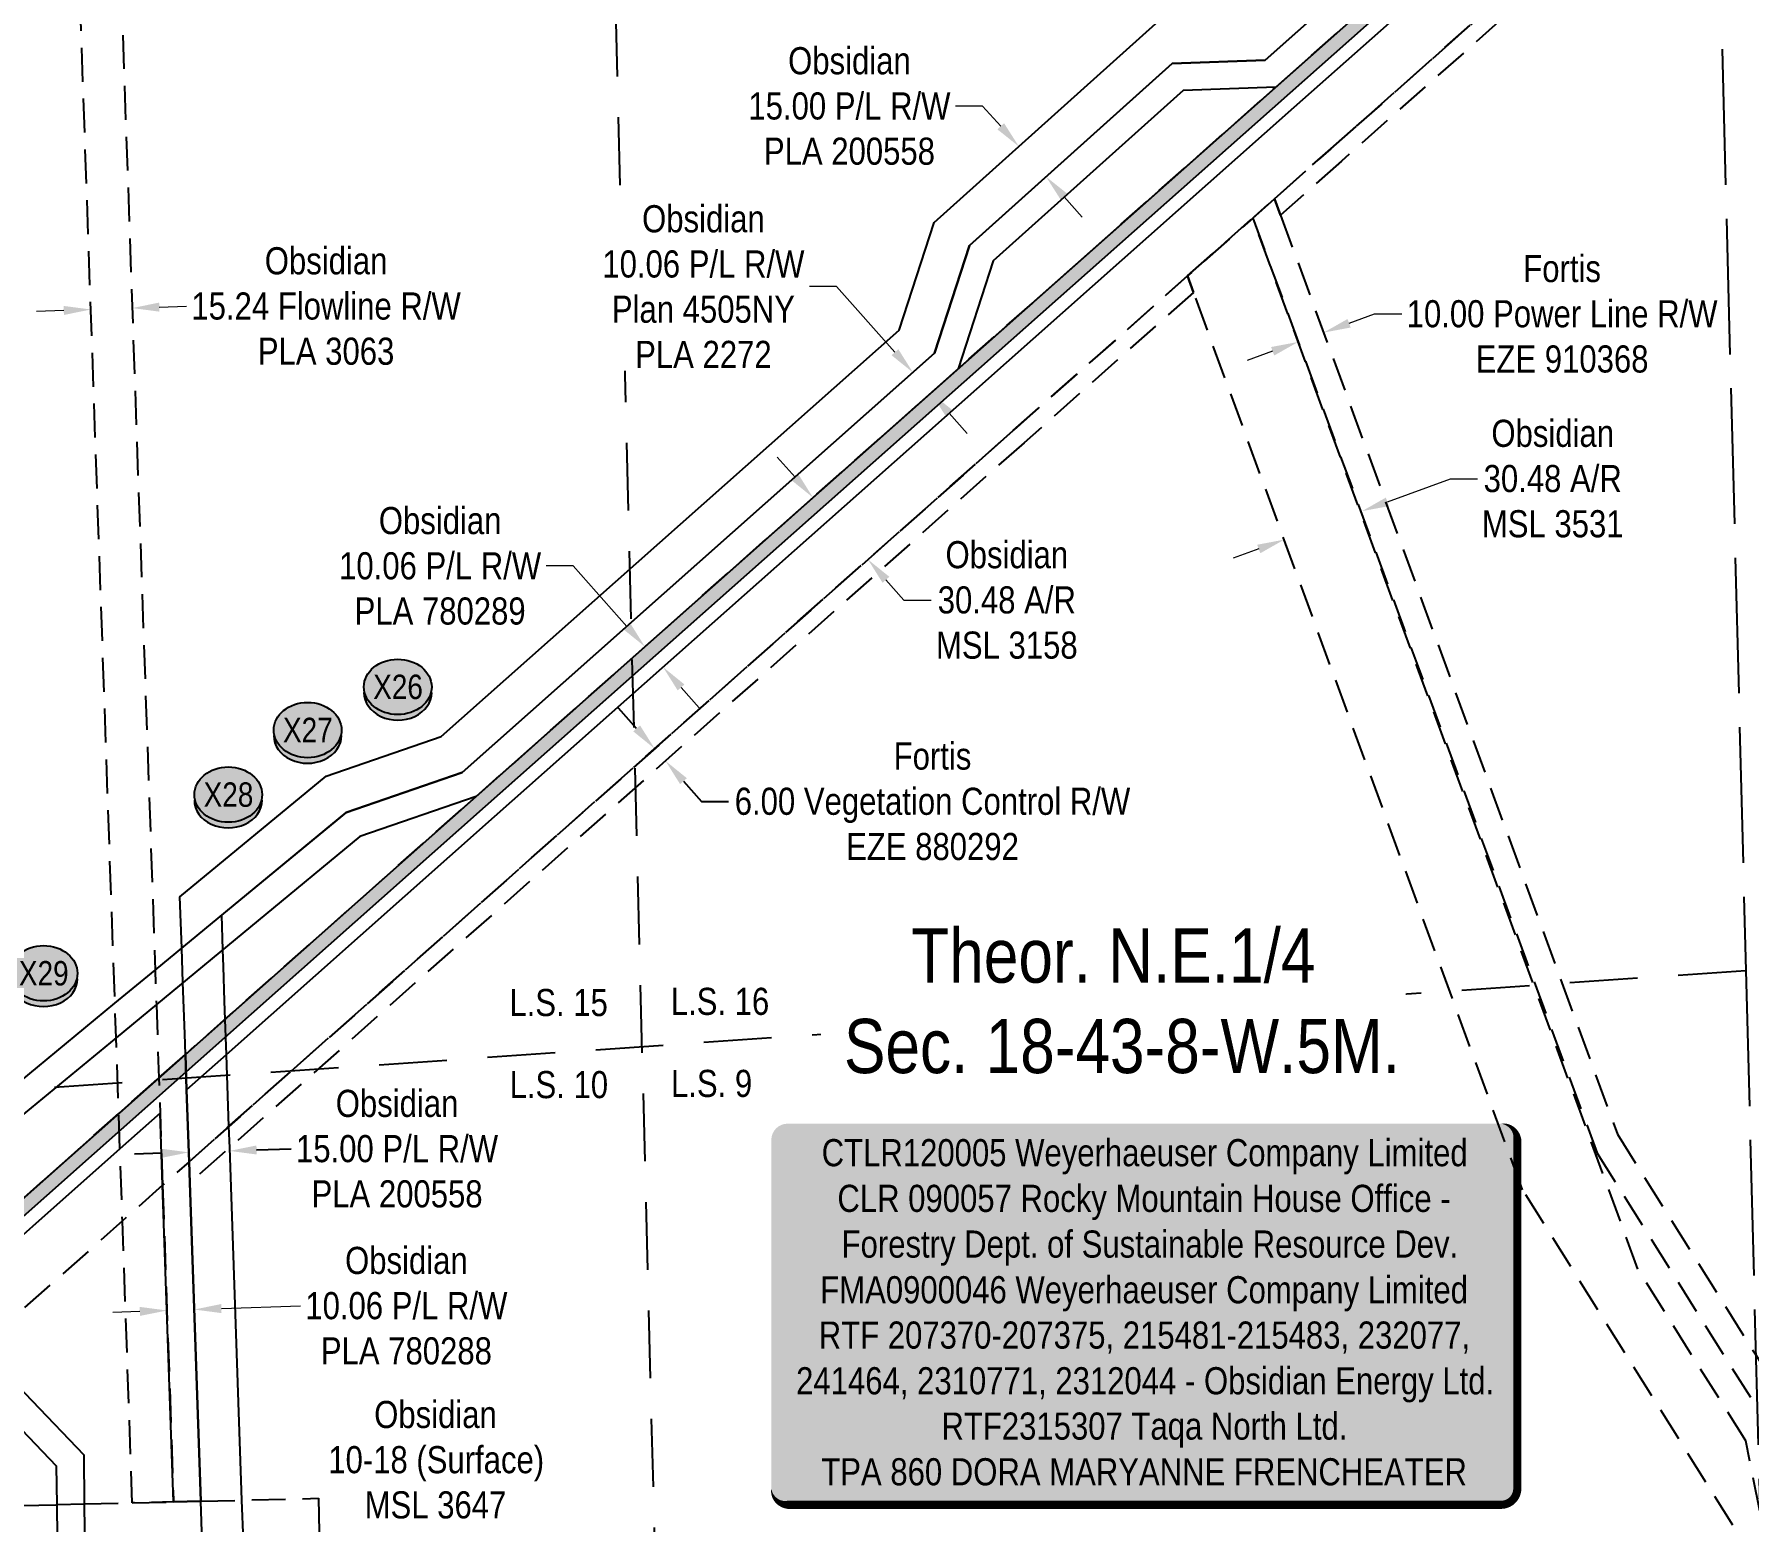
# Model space of a CAD drawing. Extents: x 624075 to 630566, y 5837004 to 5843820.
# Drawn here: x 625165 to 625797, y 5841375 to 5841924 of the extents above; entities that cross this region are included whole.
import ezdxf
from ezdxf.enums import TextEntityAlignment as Align

# ---------------------------------------------------------------- set-up
doc = ezdxf.new("R2010")
doc.units = 0
doc.header["$LTSCALE"] = 5
doc.header["$PDSIZE"] = 0.5
for name, pattern in [('foc-ACCESSROAD', [3.75, 2.5, -1.25]), ('foc-FLOWLINE', [3.75, 2.5, -1.25]), ('foc-LSD', [8, 5, -3]), ('foc-UNSURVEYED', [12.5, 10, -2.5])]:
    doc.linetypes.add(name, pattern=pattern)
doc.layers.get('Defpoints').update_dxf_attribs({"color": 9})
for name, color, linetype in [('AS-SURFACE IMPACT', 7, 'Continuous'), ('C-AR', 13, 'foc-ACCESSROAD'), ('C-RW', 13, 'Continuous'), ('C-SYMBOL', 7, 'Continuous'), ('C-WS', 13, 'foc-ACCESSROAD'), ('C-WS-S', 13, 'Continuous'), ('F-EZE', 190, 'foc-FLOWLINE'), ('L-SECTION-LSD', 7, 'foc-LSD'), ('L-USEC', 7, 'foc-UNSURVEYED'), ('P-CROSSINGS', 250, 'Continuous'), ('P-TEMP-H', 41, 'Continuous'), ('P-TEMP_WORKSPACE', 46, 'Continuous')]:
    doc.layers.add(name, color=color, linetype=linetype)
for name, color, linetype, lineweight in [('C-AR-T', 13, 'Continuous', 9), ('C-RW-T', 13, 'Continuous', 9), ('F-EZE-T', 190, 'Continuous', 9)]:
    doc.layers.add(name, color=color, linetype=linetype, lineweight=lineweight)
doc.styles.add('100L', font='ARIALN.TTF', dxfattribs={"height": 11})
doc.styles.add('175L', font='ARIALN.TTF', dxfattribs={"height": 20})
doc.styles.add('80', font='ARIALN.TTF', dxfattribs={"height": 10})
doc.styles.add('80CG', font='ARIALN.TTF', dxfattribs={"height": 10})
doc.styles.add('80L', font='ARIALN.TTF', dxfattribs={"height": 10})
doc.styles.add('Crossing', font='ARIALN.TTF', dxfattribs={"height": 10})
doc.dimstyles.new('Compass 5 000', dxfattribs={"dimscale": 5, "dimtxt": 9, "dimasz": 2, "dimexe": 0.2, "dimexo": 0.0625, "dimgap": 0.5, "dimtad": 0, "dimtih": 1, "dimtoh": 1, "dimzin": 0, "dimdsep": 46, "dimtxsty": '80CG', "dimcen": 0.1, "dimse1": 1, "dimse2": 1, "dimclrd": 256, "dimclrt": 256, "dimaunit": 1, "dimadec": 4, "dimazin": 0, "dimtfac": 0.06, "dimtofl": 0, "dimtmove": 0, "dimatfit": 1, "dimfxl": 0.2, "dimtolj": 1, "dimtzin": 0, "dimlwd": -1, "dimarcsym": 0})

# ---------------------------------------------------------------- blocks, each defined once
blk = doc.blocks.new('*D66')
at = {"layer": 'C-AR-T', "transparency": 16777216}
for p, q in [((625445.61, 5841760.42), (625438.97, 5841767.9)), ((625479.12, 5841722.64), (625485.76, 5841715.16)), ((625485.76, 5841715.16), (625495.76, 5841715.16))]:
    blk.add_line(p, q, dxfattribs=at)
for points in [[(625446.85, 5841761.52), (625444.36, 5841759.31), (625452.24, 5841752.94)], [(625480.37, 5841723.75), (625477.87, 5841721.54), (625472.48, 5841730.12)]]:
    blk.add_solid(points, dxfattribs=at)
at = {"layer": 'Defpoints', "color": 0, "transparency": 16777216}
for p in [(625452.24, 5841752.94), (624966.28, 5841321.79), (624986.52, 5841298.97)]:
    blk.add_point(p, dxfattribs=at)
at = {"layer": 'C-AR-T', "transparency": 16777216, "insert": (625523.68, 5841715.16), "char_height": 10, "attachment_point": 5, "style": '80CG'}
blk.add_mtext('\\A1;Obsidian\\P30.48 A/R\\PMSL 3158', dxfattribs=at)
blk = doc.blocks.new('*D75')
at = {"layer": 'C-RW-T', "transparency": 16777216}
for p, q in [((625176.03, 5841821.93), (625166.03, 5841821.58)), ((625211.26, 5841823.15), (625221.25, 5841823.5))]:
    blk.add_line(p, q, dxfattribs=at)
for points in [[(625175.97, 5841823.6), (625176.09, 5841820.26), (625186.02, 5841822.28)], [(625211.2, 5841824.82), (625211.31, 5841821.49), (625201.26, 5841822.81)]]:
    blk.add_solid(points, dxfattribs=at)
at = {"layer": 'Defpoints', "color": 0, "transparency": 16777216}
for p in [(625183.38, 5841898.37), (625198.62, 5841898.9), (625201.26, 5841822.81)]:
    blk.add_point(p, dxfattribs=at)
at = {"layer": 'C-RW-T', "transparency": 16777216, "insert": (625272.74, 5841823.5), "char_height": 10, "attachment_point": 5, "style": '80CG'}
blk.add_mtext('\\A1;Obsidian\\P15.24 Flowline R/W\\PPLA 3063', dxfattribs=at)
blk = doc.blocks.new('*D77')
at = {"layer": 'C-RW-T', "transparency": 16777216}
for p, q in [((625663.96, 5841751.37), (625687.24, 5841759.9)), ((625687.24, 5841759.9), (625697.24, 5841759.9)), ((625616.55, 5841733.99), (625607.16, 5841730.55))]:
    blk.add_line(p, q, dxfattribs=at)
for points in [[(625663.39, 5841752.93), (625664.54, 5841749.8), (625654.57, 5841747.93)], [(625615.98, 5841735.56), (625617.12, 5841732.43), (625625.94, 5841737.44)]]:
    blk.add_solid(points, dxfattribs=at)
at = {"layer": 'Defpoints', "color": 0, "transparency": 16777216}
for p in [(625625.94, 5841737.44), (625700.49, 5841622.63), (625671.85, 5841612.14)]:
    blk.add_point(p, dxfattribs=at)
at = {"layer": 'C-RW-T', "transparency": 16777216, "insert": (625724.91, 5841759.9), "char_height": 10, "attachment_point": 5, "style": '80CG'}
blk.add_mtext('\\A1;Obsidian\\P30.48 A/R\\PMSL 3531', dxfattribs=at)
blk = doc.blocks.new('*D78')
at = {"layer": 'Defpoints', "color": 0, "transparency": 16777216}
for p in [(625640.46, 5841813.77), (625655.87, 5841771.69), (625646.48, 5841768.24)]:
    blk.add_point(p, dxfattribs=at)
at = {"layer": 'F-EZE-T', "transparency": 16777216}
for p, q in [((625649.84, 5841817.21), (625659.23, 5841820.65)), ((625659.23, 5841820.65), (625669.23, 5841820.65)), ((625621.67, 5841806.88), (625612.28, 5841803.44))]:
    blk.add_line(p, q, dxfattribs=at)
for points in [[(625649.27, 5841818.77), (625650.42, 5841815.64), (625640.46, 5841813.77)], [(625621.1, 5841808.45), (625622.24, 5841805.32), (625631.06, 5841810.32)]]:
    blk.add_solid(points, dxfattribs=at)
at = {"layer": 'F-EZE-T', "transparency": 16777216, "insert": (625728.37, 5841820.65), "char_height": 10, "attachment_point": 5, "style": '80CG'}
blk.add_mtext('\\A1;Fortis\\P10.00 Power Line R/W\\PEZE 910368', dxfattribs=at)
blk = doc.blocks.new('*D85')
at = {"layer": 'C-RW-T', "transparency": 16777216}
for p, q in [((625514.75, 5841897.25), (625504.75, 5841897.25)), ((625521.43, 5841889.82), (625514.75, 5841897.25)), ((625544.83, 5841863.77), (625551.51, 5841856.34))]:
    blk.add_line(p, q, dxfattribs=at)
for points in [[(625522.67, 5841890.93), (625520.19, 5841888.7), (625528.12, 5841882.38)], [(625546.07, 5841864.89), (625543.59, 5841862.66), (625538.15, 5841871.21)]]:
    blk.add_solid(points, dxfattribs=at)
at = {"layer": 'Defpoints', "color": 0, "transparency": 16777216}
for p in [(625525.2, 5841879.76), (625528.12, 5841882.38), (625535.23, 5841868.59)]:
    blk.add_point(p, dxfattribs=at)
at = {"layer": 'C-RW-T', "transparency": 16777216, "insert": (625465.66, 5841897.25), "char_height": 10, "attachment_point": 5, "style": '80CG'}
blk.add_mtext('\\A1;Obsidian\\P15.00 P/L R/W\\PPLA 200558', dxfattribs=at)
blk = doc.blocks.new('*D86')
at = {"layer": 'C-RW-T', "transparency": 16777216}
for p, q in [((625460.92, 5841830.73), (625450.92, 5841830.73)), ((625482.44, 5841806.52), (625460.92, 5841830.73)), ((625502.39, 5841784.09), (625509.03, 5841776.61))]:
    blk.add_line(p, q, dxfattribs=at)
for points in [[(625483.69, 5841807.63), (625481.19, 5841805.42), (625489.08, 5841799.05)], [(625503.63, 5841785.19), (625501.14, 5841782.98), (625495.74, 5841791.56)]]:
    blk.add_solid(points, dxfattribs=at)
at = {"layer": 'Defpoints', "color": 0, "transparency": 16777216}
for p in [(625489.08, 5841799.05), (625473.91, 5841785.56), (625480.56, 5841778.07)]:
    blk.add_point(p, dxfattribs=at)
at = {"layer": 'C-RW-T', "transparency": 16777216, "insert": (625411.83, 5841830.73), "char_height": 10, "attachment_point": 5, "style": '80CG', "bg_fill": 3, "box_fill_scale": 1.1, "bg_fill_color": 256, "bg_fill_true_color": 13158600, "bg_fill_transparency": 0}
blk.add_mtext('\\A1;Obsidian\\P10.06 P/L R/W\\PPlan 4505NY\\PPLA 2272', dxfattribs=at)
blk = doc.blocks.new('*D87')
at = {"layer": 'C-RW-T', "transparency": 16777216}
for p, q in [((625363.87, 5841727.73), (625353.87, 5841727.73)), ((625383.64, 5841705.45), (625363.87, 5841727.73)), ((625403.6, 5841682.96), (625410.23, 5841675.48))]:
    blk.add_line(p, q, dxfattribs=at)
for points in [[(625384.89, 5841706.55), (625382.4, 5841704.34), (625390.28, 5841697.97)], [(625404.84, 5841684.06), (625402.35, 5841681.85), (625396.96, 5841690.44)]]:
    blk.add_solid(points, dxfattribs=at)
at = {"layer": 'Defpoints', "color": 0, "transparency": 16777216}
for p in [(625419.51, 5841723.9), (625426.19, 5841716.37), (625390.28, 5841697.97)]:
    blk.add_point(p, dxfattribs=at)
at = {"layer": 'C-RW-T', "transparency": 16777216, "insert": (625314.78, 5841727.73), "char_height": 10, "attachment_point": 5, "style": '80CG'}
blk.add_mtext('\\A1;Obsidian\\P10.06 P/L R/W\\PPLA 780289', dxfattribs=at)
blk = doc.blocks.new('*D88')
at = {"layer": 'Defpoints', "color": 0, "transparency": 16777216}
for p in [(625397.85, 5841655.88), (625340.84, 5841613.33), (625344.83, 5841608.84)]:
    blk.add_point(p, dxfattribs=at)
at = {"layer": 'F-EZE', "transparency": 16777216}
for p, q in [((625387.22, 5841667.85), (625380.59, 5841675.33)), ((625404.48, 5841648.4), (625411.12, 5841640.92)), ((625411.12, 5841640.92), (625421.12, 5841640.92))]:
    blk.add_line(p, q, dxfattribs=at)
for points in [[(625388.47, 5841668.96), (625385.98, 5841666.74), (625393.86, 5841660.37)], [(625405.73, 5841649.5), (625403.24, 5841647.29), (625397.85, 5841655.88)]]:
    blk.add_solid(points, dxfattribs=at)
at = {"layer": 'F-EZE', "transparency": 16777216, "insert": (625496.28, 5841640.92), "char_height": 10, "attachment_point": 5, "style": '80CG'}
blk.add_mtext('\\A1;Fortis\\P6.00 Vegetation Control R/W\\PEZE 880292', dxfattribs=at)
blk = doc.blocks.new('*D117')
at = {"layer": 'C-RW-T', "transparency": 16777216}
for p, q in [((625204.09, 5841452.93), (625194.09, 5841452.58)), ((625234.13, 5841453.97), (625263.25, 5841454.98))]:
    blk.add_line(p, q, dxfattribs=at)
for points in [[(625204.03, 5841454.59), (625204.15, 5841451.26), (625214.08, 5841453.27)], [(625234.08, 5841455.64), (625234.19, 5841452.3), (625224.14, 5841453.62)]]:
    blk.add_solid(points, dxfattribs=at)
at = {"layer": 'Defpoints', "color": 0, "transparency": 16777216}
for p in [(625213.22, 5841478.21), (625223.28, 5841478.56), (625224.14, 5841453.62)]:
    blk.add_point(p, dxfattribs=at)
at = {"layer": 'C-RW-T', "transparency": 16777216, "insert": (625302.34, 5841454.98), "char_height": 10, "attachment_point": 5, "style": '80CG'}
blk.add_mtext('\\A1;Obsidian\\P10.06 P/L R/W\\PPLA 780288', dxfattribs=at)
blk = doc.blocks.new('*U118')
h = blk.add_hatch(color=255)
edge = h.paths.add_edge_path()
edge.add_line((-131.5, -71), (131.5, -71))
edge.add_arc((131.5, -65), 6, 270, 360)
edge.add_line((137.5, -65), (137.5, 63.5))
edge.add_arc((131.5, 63.5), 6, 0, 90)
edge.add_line((131.5, 69.5), (-131.5, 69.5))
edge.add_arc((-131.5, 63.5), 6, 90, 180)
edge.add_line((-137.5, 63.5), (-137.5, -65))
edge.add_arc((-131.5, -65), 6, 180, 270)
at = {"color": 44, "flags": 128}
blk.add_lwpolyline([(-131.5, -71, 3, 3, 0), (131.5, -71, 3, 3, 0.414214), (137.5, -65, 3, 3, 0), (137.5, 63.5, 3, 0, 0.414214), (131.5, 69.5, 0, 0, 0), (-131.5, 69.5, 0, 0, 0.414214), (-137.5, 63.5, 0, 0, 0), (-137.5, -65, 0, 3, 0.414214)], format="xyseb", close=True, dxfattribs=at)
at = {"color": 44, "style": '80'}
blk.add_attdef('ENTER_TEXT_001', (-35.99, -5), '', height=10, dxfattribs=at)
blk = doc.blocks.new('*D222')
at = {"layer": 'C-RW', "transparency": 16777216}
for p, q in [((625212.14, 5841511.22), (625202.14, 5841510.87)), ((625247.12, 5841512.43), (625259.82, 5841512.87))]:
    blk.add_line(p, q, dxfattribs=at)
for points in [[(625212.08, 5841512.88), (625212.19, 5841509.55), (625222.13, 5841511.56)], [(625247.07, 5841514.1), (625247.18, 5841510.77), (625237.13, 5841512.09)]]:
    blk.add_solid(points, dxfattribs=at)
at = {"layer": 'Defpoints', "color": 0, "transparency": 16777216}
for p in [(625222.13, 5841511.47), (625237.13, 5841512.09), (625237.13, 5841511.99)]:
    blk.add_point(p, dxfattribs=at)
at = {"layer": 'C-RW', "transparency": 16777216, "insert": (625298.9, 5841512.87), "char_height": 10, "attachment_point": 5, "style": '80CG'}
blk.add_mtext('\\A1;Obsidian\\P15.00 P/L R/W\\PPLA 200558', dxfattribs=at)
blk = doc.blocks.new('xing2')
h = blk.add_hatch(color=50)
h.dxf.hatch_style = 1
edge = h.paths.add_edge_path()
edge.add_ellipse((0, 0), major_axis=(-12.5, 0), ratio=0.816297, start_angle=0, end_angle=360)
h = blk.add_hatch(color=250)
h.dxf.hatch_style = 1
edge = h.paths.add_edge_path()
edge.add_ellipse((0, -2.05), major_axis=(-12.5, 0), ratio=0.816297, start_angle=0, end_angle=180)
edge.add_line((12.5, -2.05), (12.5, 0))
edge.add_ellipse((0, 0), major_axis=(-12.5, 0), ratio=0.816297, start_angle=0, end_angle=180, ccw=False)
edge.add_line((-12.5, 0), (-12.5, -2.05))
at = {"color": 250}
blk.add_ellipse((0, 0), major_axis=(-12.5, 0), ratio=0.816297, dxfattribs=at)
blk.add_ellipse((0, -2.05), major_axis=(-12.5, 0), ratio=0.816297, start_param=0, end_param=3.141593, dxfattribs=at)
at = {"color": 250, "style": 'Crossing'}
blk.add_attdef('CROSSING', text='', height=9, dxfattribs=at).set_placement((0.09, 0.02), align=Align.MIDDLE_CENTER)
at = {"color": 250, "style": 'Crossing', "flags": 1}
for tag, p in [('OWNER', (0.09, -12.49)), ('DESCRIPTION', (0.09, -25.77)), ('LOCATION', (0.09, -39.3)), ('DWG_REF', (0.09, -52.84))]:
    blk.add_attdef(tag, text='', height=9, dxfattribs=at).set_placement(p, align=Align.MIDDLE_CENTER)

msp = doc.modelspace()

# ---------------------------------------------------------------- hatches: boundary and pattern name
at = {"layer": 'P-TEMP-H'}
h = msp.add_hatch(color=256, dxfattribs=at)
h.dxf.hatch_style = 1
h.paths.add_polyline_path([(626146.972, 5837443.751), (626146.972, 5837438.753), (626166.965, 5837438.753), (626224.004, 5837431.653), (626243.169, 5837585.622), (626233.959, 5837949.053), (626231.8, 5838034.23), (626231.637, 5838044.604), (626217.476, 5838047.906), (626192.914, 5838053.632), (626168.224, 5838059.389), (626148.846, 5838064.598), (626126.735, 5838070.541), (626120.02, 5838073.358), (626066.392, 5838095.862), (626034.974, 5838117.397), (626016.465, 5838143.526), (626006.745, 5838177.961), (626001.353, 5838249.593), (625977.662, 5838378.714), (625947.35, 5838459.403), (625904.912, 5838538.206), (625897.192, 5838552.542), (625873.592, 5838582.481), (625863.508, 5838595.275), (625834.479, 5838617.974), (625827.535, 5838623.403), (625820.979, 5838625.255), (625789.861, 5838634.045), (625788.714, 5838634.369), (625756.415, 5838643.492), (625740.16, 5838648.083), (625710.207, 5838671.474), (625705.365, 5838696.723), (625702.97, 5838732.53), (625698.478, 5838799.717), (625692.894, 5838854.433), (625685.696, 5838889.503), (625669.945, 5838919.941), (625615.201, 5838963.715), (625535.375, 5839015.448), (625523.932, 5839030.241), (625499.608, 5839095.12), (625469.377, 5839178.902), (625441.079, 5839232.735), (625434.25, 5839245.727), (625426.315, 5839265.348), (625424.704, 5839269.331), (625413.136, 5839297.937), (625412.539, 5839299.411), (625224.707, 5839504.989), (625132.612, 5839605.789), (625122.618, 5839616.727), (625068.186, 5839676.304), (625054.684, 5839691.083), (625031.923, 5839715.997), (624532.487, 5840262.62), (624506.503, 5840291.058), (624434.39, 5840369.985), (624424.273, 5840381.058), (624365.831, 5840445.021), (624352.844, 5840459.231), (624392.625, 5840495.53), (624409.07, 5840512.876), (624501.284, 5840555.496), (624522.002, 5840577.34), (624812.151, 5840884.072), (624815.187, 5840926.185), (624808.861, 5841137.063), (624807.821, 5841174.517), (625068.366, 5841405.676), (625067.508, 5841404.923), (625187.406, 5841511.282), (625331.524, 5841639.139), (625678.972, 5841947.4), (625954.053, 5842191.456), (626028.823, 5842257.79), (626289.176, 5842488.777), (626597.923, 5842762.709), (626601.125, 5842765.55), (626871.997, 5843005.873), (627013.797, 5843131.681), (627394.954, 5843469.852), (627476.425, 5843542.136), (627579.461, 5843629.016), (627595.899, 5843609.521), (627807.119, 5843368.502), (627912.819, 5843406.904), (627967.027, 5843414.89), (628230.311, 5843232.542), (628315.153, 5843173.781), (628393.275, 5843122.374), (628460.671, 5843078.024), (628653.288, 5843395.538), (628765.077, 5843342.231), (628887.206, 5843339.246), (629211.708, 5843376.773), (629377.481, 5843423.741), (629453.63, 5843473.599), (629463.418, 5843558.632), (629455.324, 5843594.326), (629450.449, 5843593.221), (629458.355, 5843558.357), (629448.933, 5843476.497), (629375.383, 5843428.342), (629210.734, 5843381.692), (628886.979, 5843344.252), (628766.266, 5843347.201), (628651.36, 5843401.995), (628459.087, 5843085.049), (628396.049, 5843126.532), (628317.95, 5843177.924), (628233.157, 5843236.651), (627968.251, 5843420.123), (627911.589, 5843411.774), (627808.625, 5843374.367), (627599.69, 5843612.78), (627580.109, 5843636.002), (627473.155, 5843545.916), (627391.636, 5843473.591), (627010.48, 5843135.42), (626868.68, 5843009.612), (626598.043, 5842769.497), (626285.859, 5842492.516), (626025.506, 5842261.529), (625950.736, 5842195.195), (625675.655, 5841951.138), (625328.207, 5841642.878), (625196.525, 5841526.047), (625103.713, 5841443.718), (625099.206, 5841439.719), (625091.65, 5841433.016), (625087.931, 5841429.729), (625080.041, 5841422.752), (625076.282, 5841419.429), (625065.049, 5841409.415), (624802.76, 5841176.709), (624803.865, 5841136.919), (624810.183, 5840926.29), (624807.294, 5840886.21), (624518.371, 5840580.774), (624498.317, 5840559.631), (624406.101, 5840517.01), (624389.256, 5840499.222), (624345.782, 5840459.554), (624362.141, 5840441.649), (624420.583, 5840377.686), (624430.7, 5840366.614), (624502.813, 5840287.687), (624528.797, 5840259.248), (625028.233, 5839712.625), (625050.994, 5839687.711), (625064.496, 5839672.932), (625118.928, 5839613.356), (625128.922, 5839602.417), (625221.017, 5839501.617), (625408.243, 5839296.704), (625408.502, 5839296.063), (625420.071, 5839267.457), (625421.682, 5839263.474), (625429.71, 5839243.622), (625436.655, 5839230.41), (625464.793, 5839176.881), (625494.917, 5839093.394), (625519.517, 5839027.78), (625531.942, 5839011.716), (625612.274, 5838959.655), (625665.994, 5838916.701), (625680.939, 5838887.821), (625687.947, 5838853.675), (625693.496, 5838799.297), (625697.983, 5838732.196), (625700.398, 5838696.083), (625705.652, 5838668.69), (625737.857, 5838643.539), (625755.056, 5838638.682), (625787.355, 5838629.559), (625788.502, 5838629.235), (625819.621, 5838620.445), (625825.231, 5838618.86), (625831.401, 5838614.037), (625859.955, 5838591.709), (625869.667, 5838579.387), (625892.997, 5838549.789), (625900.511, 5838535.836), (625942.789, 5838457.33), (625972.827, 5838377.374), (625996.389, 5838248.953), (626001.799, 5838177.086), (626011.889, 5838141.339), (626031.411, 5838113.78), (626063.988, 5838091.451), (626118.086, 5838068.75), (626125.112, 5838065.802), (626147.549, 5838059.771), (626167.007, 5838054.541), (626191.779, 5838048.765), (626216.342, 5838043.038), (626226.701, 5838040.623), (626226.803, 5838034.128), (626228.962, 5837948.926), (626238.163, 5837585.869), (626219.661, 5837437.23), (626167.274, 5837443.751)])

# ---------------------------------------------------------------- linework, layer by layer
at = {"layer": 'C-AR', "flags": 128}
for points in [[(624246.993, 5840642.852), (624212.794, 5840612.503), (624209.032, 5840616.619), (624206.638, 5840619.136), (624201.695, 5840624.662), (624199.116, 5840627.48), (624192.222, 5840635.026), (624205.922, 5840647.189), (624226.419, 5840665.371), (624717.576, 5841101.131), (624741.267, 5841122.152), (624746.42, 5841126.724), (624749.768, 5841129.694), (624751.074, 5841130.853), (624762.668, 5841141.139), (624763.959, 5841142.285), (624990.146, 5841342.959), (625029.632, 5841377.992), (625040.849, 5841387.943), (625065.049, 5841409.415), (625076.282, 5841419.429), (625091.65, 5841433.016), (625099.206, 5841439.719), (625103.713, 5841443.718), (625116.613, 5841455.163), (625124.14, 5841461.841), (625196.306, 5841525.867), (625211.108, 5841539), (625220.877, 5841547.667), (625328.034, 5841642.739), (625505.788, 5841800.445), (625622.845, 5841904.3), (625660.393, 5841937.614), (625675.604, 5841951.109), (625702.426, 5841974.907), (625783.995, 5842047.275), (625813.493, 5842073.447), (625941.658, 5842187.157), (625946.153, 5842191.145), (625953.689, 5842197.83), (625968.991, 5842211.405), (625970.072, 5842212.363), (625971.176, 5842172.575), (625964.691, 5842166.822), (625957.103, 5842160.088), (625814.524, 5842033.59), (625785.026, 5842007.419), (625752.276, 5841978.362), (625643.085, 5841881.487), (625622.373, 5841863.11), (625614.822, 5841856.411), (625614.331, 5841855.976), (625590.31, 5841834.663), (625526.03, 5841777.632), (625222.25, 5841508.114), (625212.48, 5841499.446), (625197.678, 5841486.314), (625145.26, 5841439.808), (625137.733, 5841433.13), (625121.396, 5841418.635), (625098.5, 5841398.321), (625087.24, 5841388.332), (625049.899, 5841355.202), (624991.17, 5841303.097), (624837.468, 5841166.732), (624833.641, 5841163.336), (624803.865, 5841136.919), (624798.003, 5841131.718), (624797.038, 5841130.861), (624795.826, 5841129.786), (624784.155, 5841119.43), (624782.929, 5841118.342), (624767.422, 5841104.584), (624246.993, 5840642.852)], [(625212.48, 5841499.446), (625216.529, 5841382.727), (625201.284, 5841382.359), (625197.678, 5841486.314), (625196.759, 5841512.814), (625196.306, 5841525.867), (625195.336, 5841553.83), (625194.896, 5841566.504), (625181.978, 5841938.855), (625176.581, 5842094.437), (625191.826, 5842094.802), (625197.2, 5841939.909), (625209.729, 5841578.744), (625210.168, 5841566.069), (625211.108, 5841539), (625211.561, 5841525.948), (625212.48, 5841499.446)]]:
    msp.add_lwpolyline(points, close=True, dxfattribs=at)
at = {"layer": 'C-AR'}
msp.add_lwpolyline([(625801.316, 5841358.247), (625713.749, 5841497.798), (625592.53, 5841828.607), (625590.31, 5841834.663), (625614.331, 5841855.976), (625614.331, 5841855.976), (625741.285, 5841511.296), (625800.287, 5841417.267)], dxfattribs=at)
at = {"layer": 'C-RW'}
for points in [[(625718.879, 5841976.047), (625629.524, 5841896.773), (625512.468, 5841792.917), (625334.714, 5841635.211), (625235.9, 5841547.541), (625221.33, 5841534.614), (625220.877, 5841547.667), (625235.447, 5841560.594), (625328.034, 5841642.739), (625505.788, 5841800.445), (625622.845, 5841904.3), (625660.393, 5841937.614)], [(625152.03, 5841531.13), (625194.896, 5841566.504), (625209.729, 5841578.744), (625280.178, 5841636.882), (625322.862, 5841651.592), (625497.064, 5841806.149), (625509.904, 5841845.84), (625584.625, 5841912.969), (625618.87, 5841914.216), (625655.076, 5841946.339)], [(625655.076, 5841946.339), (625618.87, 5841914.217), (625584.625, 5841912.969), (625509.904, 5841845.84), (625497.064, 5841806.149), (625322.862, 5841651.592), (625280.178, 5841636.882), (625234.246, 5841598.977), (625234.6, 5841586.231), (625234.772, 5841580.06), (625235.215, 5841567.281), (625235.447, 5841560.594), (625235.9, 5841547.541), (625236.819, 5841521.039), (625237.089, 5841513.252), (625241.596, 5841383.335), (625242.117, 5841368.333)], [(625660.393, 5841937.614), (625622.845, 5841904.3), (625588.632, 5841903.053), (625518.638, 5841840.169), (625505.788, 5841800.445), (625328.034, 5841642.739), (625285.174, 5841627.969), (625210.168, 5841566.069), (625195.336, 5841553.83), (625159.854, 5841524.549)], [(625227.112, 5841367.971), (625226.591, 5841382.971), (625222.52, 5841500.327), (625222.25, 5841508.114), (625221.331, 5841534.614), (625220.877, 5841547.667), (625220.615, 5841555.232), (625219.959, 5841574.149), (625219.519, 5841586.824), (625218.863, 5841605.743), (625272.72, 5841650.188), (625315.141, 5841664.806), (625484.043, 5841814.661), (625496.868, 5841854.304), (625578.641, 5841927.77)], [(625124.14, 5841461.841), (625196.306, 5841525.867), (625211.108, 5841539), (625220.877, 5841547.667), (625221.33, 5841534.614), (625222.25, 5841508.114), (625222.52, 5841500.327), (625226.591, 5841382.971), (625216.529, 5841382.727), (625212.48, 5841499.446), (625211.561, 5841525.948), (625196.759, 5841512.814), (625131.11, 5841454.569)], [(625145.26, 5841439.808), (625183.394, 5841400.025), (625183.611, 5841381.93), (625183.961, 5841352.728), (625184.049, 5841345.329), (625173.995, 5841345.209), (625173.557, 5841381.687), (625173.386, 5841395.933), (625137.733, 5841433.13)]]:
    msp.add_lwpolyline(points, dxfattribs=at)
at = {"layer": 'C-WS'}
msp.add_lwpolyline([(625160.616, 5841381.374), (625173.557, 5841381.687), (625183.611, 5841381.93), (625201.284, 5841382.359), (625216.529, 5841382.727), (625226.591, 5841382.971), (625269.884, 5841384.021), (625270.823, 5841345.538)], dxfattribs=at)
at = {"layer": 'F-EZE'}
for points in [[(625647.07, 5841876.996), (625624.593, 5841857.054), (625622.373, 5841863.11), (625643.085, 5841881.487), (625752.276, 5841978.362), (625785.026, 5842007.419), (625814.524, 5842033.59), (625957.103, 5842160.088), (625964.691, 5842166.822), (625971.176, 5842172.575), (625971.394, 5842164.743), (625968.105, 5842161.825), (625960.516, 5842155.092), (625814.727, 5842025.745), (625785.229, 5841999.574), (625762.089, 5841979.043), (625647.07, 5841876.996)], [(625828.408, 5841348.832), (625819.273, 5841348.587), (625807.563, 5841348.292), (625801.267, 5841379.373), (625796.05, 5841405.195), (625756.303, 5841468.536), (625614.331, 5841855.976), (625614.331, 5841855.976), (625622.373, 5841863.11), (625624.593, 5841857.054), (625748.756, 5841518.215), (625799.779, 5841436.902), (625814.314, 5841413.738), (625820.57, 5841384.943), (625828.408, 5841348.832)], [(625592.53, 5841828.607), (625530.014, 5841773.141), (625222.52, 5841500.327), (625222.25, 5841508.114), (625526.03, 5841777.632), (625590.31, 5841834.663), (625592.53, 5841828.607)]]:
    msp.add_lwpolyline(points, close=True, dxfattribs=at)
at = {"layer": 'L-SECTION-LSD', "flags": 128}
for points in [[(625399.503, 5841148.37), (625379.011, 5841952.515)], [(624174.96, 5841466.788), (625796.115, 5841578.618)]]:
    msp.add_lwpolyline(points, dxfattribs=at)
at = {"layer": 'L-USEC'}
for p, q in [((625785.718, 5841980.682), (625796.115, 5841578.618)), ((625796.115, 5841578.618), (625806.511, 5841176.553))]:
    msp.add_line(p, q, dxfattribs=at)

# ---------------------------------------------------------------- block references
at = {"layer": 'AS-SURFACE IMPACT'}
ref = msp.add_blockref('*U118', (625574.352, 5841452.629), dxfattribs=at)
ref.add_attrib('ENTER_TEXT_001', 'CTLR120005 Weyerhaeuser Company Limited', (625455.43, 5841506.443), dxfattribs={"layer": '0', "color": 44, "height": 10, "style": '80'})
ref.add_attrib('ENTER_TEXT_002', 'CLR 090057 Rocky Mountain House Office -', (625461.231, 5841489.599), dxfattribs={"layer": '0', "color": 44, "height": 10, "style": '80'})
ref.add_attrib('ENTER_TEXT_003', ' Forestry Dept. of Sustainable Resource Dev.', (625459.587, 5841472.755), dxfattribs={"layer": '0', "color": 44, "height": 10, "style": '80'})
ref.add_attrib('ENTER_TEXT_004', 'FMA0900046 Weyerhaeuser Company Limited', (625454.898, 5841455.911), dxfattribs={"layer": '0', "color": 44, "height": 10, "style": '80'})
ref.add_attrib('ENTER_TEXT_005', 'RTF 207370-207375, 215481-215483, 232077,', (625454.345, 5841439.204), dxfattribs={"layer": '0', "color": 44, "height": 10, "style": '80'})
ref.add_attrib('ENTER_TEXT_006', '241464, 2310771, 2312044 - Obsidian Energy Ltd.', (625446.01, 5841422.36), dxfattribs={"layer": '0', "color": 44, "height": 10, "style": '80'})
ref.add_attrib('ENTER_TEXT_007', 'RTF2315307 Taqa North Ltd.', (625499.577, 5841405.652), dxfattribs={"layer": '0', "color": 44, "height": 10, "style": '80'})
ref.add_attrib('ENTER_TEXT_008', 'TPA 860 DORA MARYANNE FRENCHEATER', (625455.276, 5841388.808), dxfattribs={"layer": '0', "color": 44, "height": 10, "style": '80'})
at = {"layer": 'P-CROSSINGS', "color": 2, "xscale": 0.999643, "yscale": 0.999643, "zscale": 0.999643}
for p, values in [((625299.169, 5841683.153), {'CROSSING': 'X26'}), ((625265.931, 5841667.251), {'CROSSING': 'X27'}), ((625236.673, 5841643.427), {'CROSSING': 'X28'}), ((625168.58, 5841577.57), {'CROSSING': 'X29'})]:
    msp.add_blockref('xing2', p, dxfattribs=at).add_auto_attribs(values)

# ---------------------------------------------------------------- texts
at = {"layer": 'C-WS-S', "insert": (625269.05, 5841419.933), "char_height": 9.99636, "attachment_point": 1, "style": '80L'}
msp.add_mtext_dynamic_manual_height_columns('\\pi21.418;Obsidian\\P\\pi4.5073;10-18 (Surface)\\P\\pi17.923;MSL 3647\\P\\pi20.794;(Expired)', width=86.65336, gutter_width=50, heights=[0], dxfattribs=at)
at = {"layer": 'L-SECTION-LSD', "style": '100L'}
for s, p in [('L.S. 15', (625340.312, 5841561.793)), ('L.S. 16', (625399.804, 5841562.23)), ('L.S. 10', (625340.398, 5841531.542)), ('L.S. 9', (625399.89, 5841531.979))]:
    msp.add_text(s, height=9.9964, dxfattribs=at).set_placement(p)

# ---------------------------------------------------------------- dimensions: what is measured, and where the dimension line sits
at = {"layer": 'C-RW', "color": 2}
dim = msp.add_linear_dim(base=(625237.13, 5841512.086), p1=(625222.133, 5841511.469), p2=(625237.133, 5841511.99), angle=1.988497, text='Obsidian\\P15.00 P/L R/W\\PPLA 200558', dimstyle='Compass 5 000', dxfattribs=at)
dim.commit()
dim.dimension.update_dxf_attribs({"geometry": '*D222', "text_midpoint": (625298.902, 5841512.873), "dimtype": 161})
at = {"layer": 'C-RW-T', "color": 1}
dim = msp.add_aligned_dim(p1=(625535.23, 5841868.593), p2=(625525.2, 5841879.758), distance=-3.92, text='Obsidian\\P15.00 P/L R/W\\PPLA 200558', dimstyle='Compass 5 000', dxfattribs=at)
dim.commit()
dim.dimension.update_dxf_attribs({"geometry": '*D85', "text_midpoint": (625465.663, 5841897.255)})
for base, p1, p2, angle, text, picture, middle in [((625201.262, 5841822.805), (625183.383, 5841898.368), (625198.623, 5841898.897), 1.986812, 'Obsidian\\P15.24 Flowline R/W\\PPLA 3063', '*D75', (625272.744, 5841823.499)), ((625625.938, 5841737.435), (625700.487, 5841622.634), (625671.85, 5841612.14), 200.124592, 'Obsidian\\P30.48 A/R\\PMSL 3531', '*D77', (625724.909, 5841759.899))]:
    dim = msp.add_linear_dim(base=base, p1=p1, p2=p2, angle=angle, text=text, dimstyle='Compass 5 000', dxfattribs=at)
    dim.commit()
    dim.dimension.update_dxf_attribs({"geometry": picture, "text_midpoint": middle, "dimtype": 161})
at = {"layer": 'C-RW-T'}
dim = msp.add_linear_dim(base=(625224.141, 5841453.623), p1=(625213.217, 5841478.214), p2=(625223.275, 5841478.563), angle=1.986622, text='Obsidian\\P10.06 P/L R/W\\PPLA 780288', dimstyle='Compass 5 000', dxfattribs=at)
dim.commit()
dim.dimension.update_dxf_attribs({"geometry": '*D117', "text_midpoint": (625302.336, 5841454.98), "dimtype": 161})
at = {"layer": 'F-EZE', "color": 1}
dim = msp.add_linear_dim(base=(625397.845, 5841655.879), p1=(625340.843, 5841613.332), p2=(625344.828, 5841608.841), angle=311.579958, text='Fortis\\P6.00 Vegetation Control R/W\\PEZE 880292', dimstyle='Compass 5 000', dxfattribs=at)
dim.commit()
dim.dimension.update_dxf_attribs({"geometry": '*D88', "text_midpoint": (625496.276, 5841640.918), "dimtype": 161})
at = {"layer": 'F-EZE-T', "color": 1}
dim = msp.add_linear_dim(base=(625640.455, 5841813.765), p1=(625646.48, 5841768.243), p2=(625655.875, 5841771.686), angle=20.124751, text='Fortis\\P10.00 Power Line R/W\\PEZE 910368', dimstyle='Compass 5 000', dxfattribs=at)
dim.commit()
dim.dimension.update_dxf_attribs({"geometry": '*D78', "text_midpoint": (625728.375, 5841820.647), "dimtype": 161})

# ---------------------------------------------------------------- next in the draw order: texts
at = {"layer": 'C-SYMBOL', "color": 3, "insert": (625562.955, 5841594.111), "char_height": 20, "width": 209.61337, "attachment_point": 2, "style": '175L', "bg_fill": 3, "box_fill_scale": 1.15, "bg_fill_color": 256, "bg_fill_true_color": 256, "bg_fill_transparency": 0}
msp.add_mtext('Theor. N.E.1/4\\P Sec. 18-43-8-W.5M.', dxfattribs=at)

# ---------------------------------------------------------------- next in the draw order: linework, layer by layer
at = {"layer": 'P-TEMP_WORKSPACE', "flags": 128}
for points in [[(626598.043, 5842769.497), (626285.859, 5842492.516), (626025.506, 5842261.529), (625950.736, 5842195.195), (625675.655, 5841951.138), (625328.207, 5841642.878), (625196.525, 5841526.047), (625103.713, 5841443.718), (625099.206, 5841439.719), (625091.65, 5841433.016), (625087.931, 5841429.729), (625080.041, 5841422.752), (625076.282, 5841419.429), (625065.049, 5841409.415), (624802.76, 5841176.709), (624803.865, 5841136.919), (624810.183, 5840926.29)], [(624815.187, 5840926.185), (624808.861, 5841137.063), (624807.821, 5841174.517), (625068.366, 5841405.676), (625067.508, 5841404.923), (625187.406, 5841511.282), (625331.524, 5841639.139), (625678.972, 5841947.4), (625954.053, 5842191.456), (626028.823, 5842257.79), (626289.176, 5842488.777), (626597.923, 5842762.709)]]:
    msp.add_lwpolyline(points, dxfattribs=at)

# ---------------------------------------------------------------- next in the draw order: dimensions: what is measured, and where the dimension line sits
at = {"layer": 'C-AR-T', "color": 1}
dim = msp.add_linear_dim(base=(625452.243, 5841752.936), p1=(624986.522, 5841298.973), p2=(624966.281, 5841321.787), angle=131.579726, text='Obsidian\\P30.48 A/R\\PMSL 3158', dimstyle='Compass 5 000', dxfattribs=at)
dim.commit()
dim.dimension.update_dxf_attribs({"geometry": '*D66', "text_midpoint": (625523.683, 5841715.162), "dimtype": 161})

# ---------------------------------------------------------------- next in the draw order: dimensions: what is measured, and where the dimension line sits
at = {"layer": 'C-RW-T', "color": 1}
dim = msp.add_linear_dim(base=(625489.084, 5841799.05), p1=(625480.565, 5841778.066), p2=(625473.905, 5841785.557), angle=131.636687, text='Obsidian\\P10.06 P/L R/W\\PPlan 4505NY\\PPLA 2272', dimstyle='Compass 5 000', override={"dimtfill": 1}, dxfattribs=at)
dim.commit()
dim.dimension.update_dxf_attribs({"geometry": '*D86', "text_midpoint": (625411.834, 5841830.731), "dimtype": 161})

# ---------------------------------------------------------------- next in the draw order: dimensions: what is measured, and where the dimension line sits
dim = msp.add_linear_dim(base=(625390.281, 5841697.965), p1=(625426.194, 5841716.374), p2=(625419.515, 5841723.902), angle=131.5799, text='Obsidian\\P10.06 P/L R/W\\PPLA 780289', dimstyle='Compass 5 000', dxfattribs=at)
dim.commit()
dim.dimension.update_dxf_attribs({"geometry": '*D87', "text_midpoint": (625314.784, 5841727.734), "dimtype": 161})

doc.saveas('drawing.dxf')
